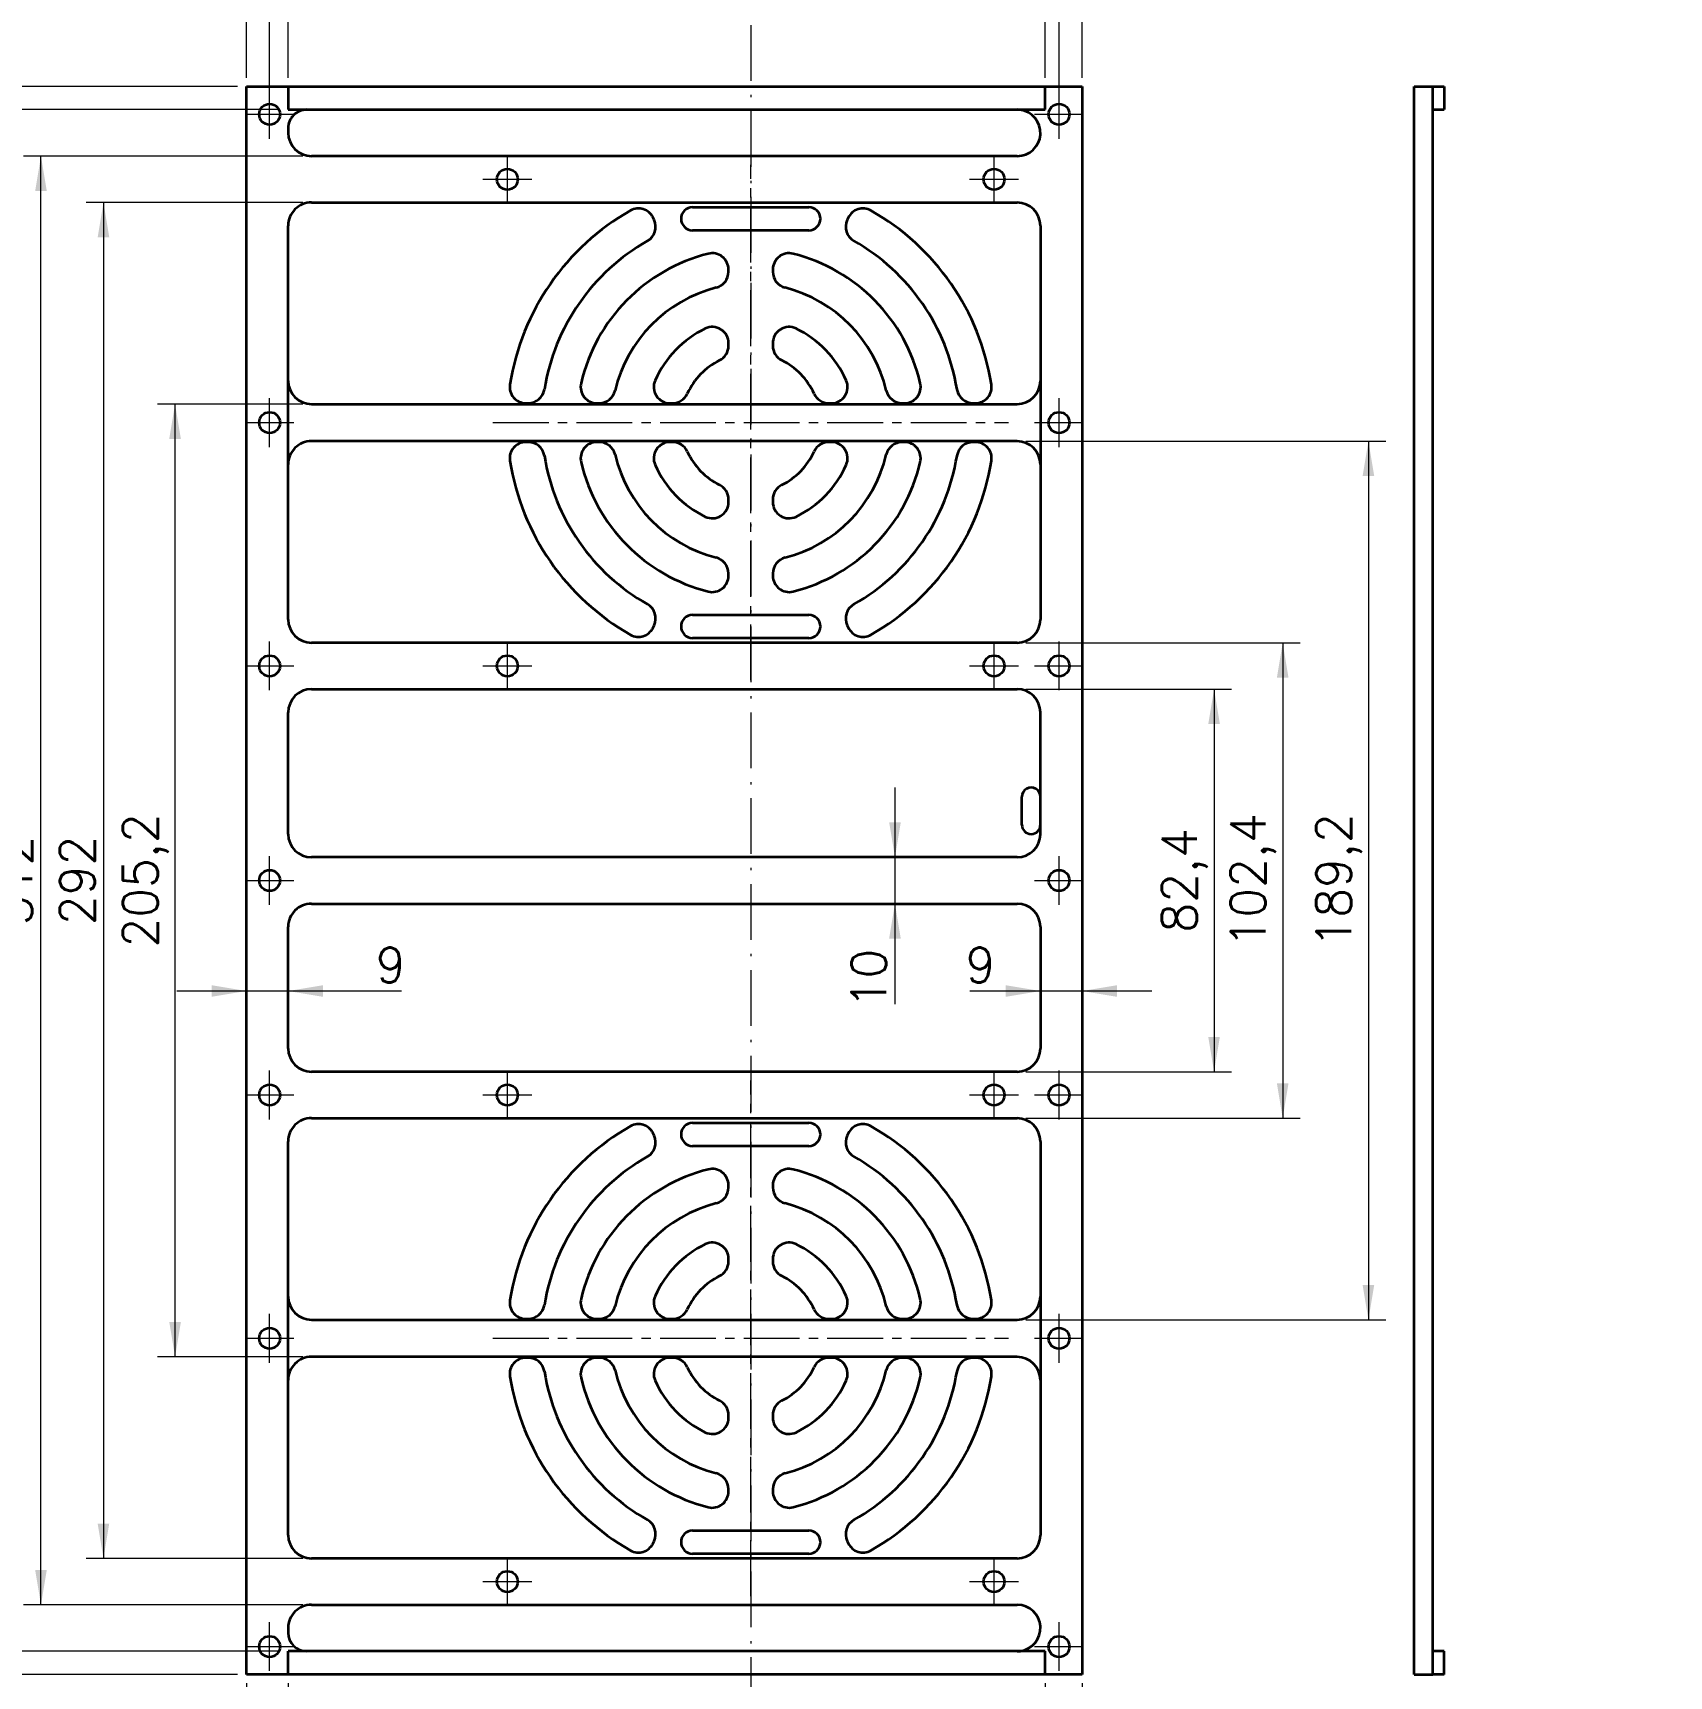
# Model space of a CAD drawing. Header units: millimetres. Extents: x -631 to 3210, y -446 to 2288.
# Drawn here: x 842 to 1194.4, y 797.7 to 1151.6 of the extents above; entities that cross this region are included whole.
import ezdxf

# ---------------------------------------------------------------- set-up
doc = ezdxf.new("R2010")
doc.units = ezdxf.units.MM
doc.linetypes.add('DASHDOT', pattern=[18.5, 12, -3, 0.5, -3])
doc.linetypes.add('点画线', pattern=[18, 12, -2, 2, -2])
doc.layers.get('0').update_dxf_attribs({"lineweight": 18})
doc.layers.add('中心线层', color=1, linetype='点画线', lineweight=18)
doc.layers.add('尺寸线层', color=3, linetype='Continuous', lineweight=18)
doc.styles.get("Standard").update_dxf_attribs({"font": 'txt.shx', "bigfont": 'gbcbig.shx'})
doc.dimstyles.get("Standard").update_dxf_attribs({"dimscale": 3, "dimtxt": 0.18, "dimasz": 0.18, "dimexe": 0.18, "dimexo": 0.0625, "dimgap": 0.09, "dimtad": 0, "dimtih": 1, "dimtoh": 1, "dimdec": 4, "dimzin": 0, "dimdsep": 46, "dimtxsty": 'Standard', "dimcen": 0.09, "dimdle": 0.36, "dimadec": 0, "dimazin": 0, "dimtfac": 1, "dimtdec": 4, "dimtofl": 0, "dimtmove": 0, "dimatfit": 3, "dimfxl": 0, "dimtolj": 1, "dimtzin": 0, "dimarcsym": 0})

# ---------------------------------------------------------------- blocks, each defined once
blk = doc.blocks.new('*X16')
at = {"layer": '尺寸线层', "linetype": 'Continuous'}
for points in [[(887.97, 1223.53), (895.47, 1224.78), (895.47, 1222.28)], [(1067.97, 1223.53), (1060.47, 1224.78), (1060.47, 1222.28)]]:
    blk.add_hatch(color=0, dxfattribs=at).paths.add_polyline_path(points, flags=0)
at = {"layer": '尺寸线层', "color": 0, "linetype": 'Continuous'}
for p, q in [((887.97, 1141.96), (887.97, 1227.28)), ((1067.97, 1141.96), (1067.97, 1227.28)), ((887.97, 1223.53), (1067.97, 1223.53))]:
    blk.add_line(p, q, dxfattribs=at)
at = {"layer": '尺寸线层', "color": 0, "insert": (977.97, 1229.16), "char_height": 7.5, "width": 36.4286, "attachment_point": 5}
blk.add_mtext('180', dxfattribs=at)
blk = doc.blocks.new('*X18')
at = {"color": 0, "char_height": 7.5, "width": 300, "attachment_point": 1, "rotation": 90}
for s, insert in [('-0,50', (812.65, 962.12)), ('0', (800.11, 971.4)), ('342', (808.36, 940.69))]:
    blk.add_mtext(s, dxfattribs=dict(at, insert=insert))
blk = doc.blocks.new('*X17')
at = {"layer": '尺寸线层', "linetype": 'Continuous'}
for points in [[(817.74, 1140.08), (818.99, 1132.58), (816.49, 1132.58)], [(817.74, 798.08), (818.99, 805.58), (816.49, 805.58)]]:
    blk.add_hatch(color=0, dxfattribs=at).paths.add_polyline_path(points, flags=0)
at = {"layer": '尺寸线层', "color": 0, "linetype": 'Continuous'}
for p, q in [((886.09, 1140.08), (813.99, 1140.08)), ((817.74, 1140.08), (817.74, 798.08)), ((886.09, 798.08), (813.99, 798.08))]:
    blk.add_line(p, q, dxfattribs=at)
at = {"layer": '尺寸线层', "color": 0}
blk.add_blockref('*X18', (0, 0), dxfattribs=at)
blk = doc.blocks.new('*X75')
at = {"color": 0, "char_height": 7.5, "width": 300, "attachment_point": 1}
for s, insert in [('0', (754.87, 1128.03)), ('4', (738.44, 1119.78)), ('-0,30', (745.59, 1115.5))]:
    blk.add_mtext(s, dxfattribs=dict(at, insert=insert))
blk = doc.blocks.new('*X74')
at = {"layer": '尺寸线层', "linetype": 'Continuous'}
for points in [[(785.67, 1110.41), (778.17, 1109.16), (778.17, 1111.66)], [(789.67, 1110.41), (797.17, 1109.16), (797.17, 1111.66)]]:
    blk.add_hatch(color=0, dxfattribs=at).paths.add_polyline_path(points, flags=0)
at = {"layer": '尺寸线层', "color": 0, "linetype": 'Continuous'}
for p, q in [((785.67, 1115.87), (785.67, 1106.66)), ((789.67, 1115.44), (789.67, 1106.66)), ((785.67, 1110.41), (739.52, 1110.41)), ((804.67, 1110.41), (785.67, 1110.41))]:
    blk.add_line(p, q, dxfattribs=at)
at = {"layer": '尺寸线层', "color": 0}
blk.add_blockref('*X75', (0, 0), dxfattribs=at)
blk = doc.blocks.new('*X76')
at = {"layer": '尺寸线层', "linetype": 'Continuous'}
for points in [[(896.97, 1183.61), (904.47, 1182.36), (904.47, 1184.86)], [(1059.97, 1183.61), (1052.47, 1182.36), (1052.47, 1184.86)]]:
    blk.add_hatch(color=0, dxfattribs=at).paths.add_polyline_path(points, flags=0)
at = {"layer": '尺寸线层', "color": 0, "linetype": 'Continuous'}
for p, q in [((896.97, 1141.96), (896.97, 1187.36)), ((1059.97, 1141.96), (1059.97, 1187.36)), ((1059.97, 1183.61), (896.97, 1183.61))]:
    blk.add_line(p, q, dxfattribs=at)
at = {"layer": '尺寸线层', "color": 0, "insert": (978.47, 1189.23), "char_height": 7.5, "width": 36.4286, "attachment_point": 5}
blk.add_mtext('163', dxfattribs=at)
blk = doc.blocks.new('*X77')
at = {"layer": '尺寸线层', "linetype": 'Continuous'}
for points in [[(892.97, 1202.97), (900.47, 1201.72), (900.47, 1204.22)], [(1062.97, 1202.97), (1055.47, 1201.72), (1055.47, 1204.22)]]:
    blk.add_hatch(color=0, dxfattribs=at).paths.add_polyline_path(points, flags=0)
at = {"layer": '尺寸线层', "color": 0, "linetype": 'Continuous'}
for p, q in [((892.97, 1135.96), (892.97, 1206.72)), ((1062.97, 1135.96), (1062.97, 1206.72)), ((1062.97, 1202.97), (892.97, 1202.97))]:
    blk.add_line(p, q, dxfattribs=at)
at = {"layer": '尺寸线层', "color": 0, "insert": (977.97, 1208.59), "char_height": 7.5, "width": 36.4286, "attachment_point": 5}
blk.add_mtext('170', dxfattribs=at)
blk = doc.blocks.new('*X170')
at = {"layer": '尺寸线层', "linetype": 'Continuous'}
for points in [[(1059.97, 736.47), (1052.47, 735.22), (1052.47, 737.72)], [(1067.97, 736.47), (1075.47, 735.22), (1075.47, 737.72)]]:
    blk.add_hatch(color=0, dxfattribs=at).paths.add_polyline_path(points, flags=0)
at = {"layer": '尺寸线层', "color": 0, "linetype": 'Continuous'}
for p, q in [((1059.97, 796.21), (1059.97, 732.72)), ((1067.97, 796.21), (1067.97, 732.72)), ((1085.47, 736.47), (1044.97, 736.47))]:
    blk.add_line(p, q, dxfattribs=at)
at = {"layer": '尺寸线层', "color": 0, "insert": (1082.97, 742.09), "char_height": 7.5, "width": 15, "attachment_point": 5}
blk.add_mtext('8', dxfattribs=at)
blk = doc.blocks.new('*X171')
at = {"layer": '尺寸线层', "linetype": 'Continuous'}
for points in [[(896.97, 736.47), (904.47, 735.22), (904.47, 737.72)], [(1059.97, 736.47), (1052.47, 735.22), (1052.47, 737.72)]]:
    blk.add_hatch(color=0, dxfattribs=at).paths.add_polyline_path(points, flags=0)
at = {"layer": '尺寸线层', "color": 0, "linetype": 'Continuous'}
for p, q in [((896.97, 796.21), (896.97, 732.72)), ((1059.97, 796.21), (1059.97, 732.72)), ((1059.97, 736.47), (896.97, 736.47))]:
    blk.add_line(p, q, dxfattribs=at)
at = {"layer": '尺寸线层', "color": 0, "insert": (978.47, 742.09), "char_height": 7.5, "width": 36.4286, "attachment_point": 5}
blk.add_mtext('163', dxfattribs=at)
blk = doc.blocks.new('*X172')
at = {"layer": '尺寸线层', "linetype": 'Continuous'}
for points in [[(887.97, 736.47), (880.47, 735.22), (880.47, 737.72)], [(896.97, 736.47), (904.47, 735.22), (904.47, 737.72)]]:
    blk.add_hatch(color=0, dxfattribs=at).paths.add_polyline_path(points, flags=0)
at = {"layer": '尺寸线层', "color": 0, "linetype": 'Continuous'}
for p, q in [((887.97, 796.21), (887.97, 732.72)), ((896.97, 796.21), (896.97, 732.72)), ((911.97, 736.47), (872.73, 736.47))]:
    blk.add_line(p, q, dxfattribs=at)
at = {"layer": '尺寸线层', "color": 0, "insert": (875.05, 742.09), "char_height": 7.5, "width": 15, "attachment_point": 5}
blk.add_mtext('9', dxfattribs=at)
blk = doc.blocks.new('*X180')
at = {"color": 0, "char_height": 7.5, "width": 300, "attachment_point": 1}
for s, insert in [('+0,30', (1082.25, 1200.16)), ('8', (1075.11, 1192.98)), ('0', (1091.54, 1192.98))]:
    blk.add_mtext(s, dxfattribs=dict(at, insert=insert))
blk = doc.blocks.new('*X179')
at = {"layer": '尺寸线层', "linetype": 'Continuous'}
for points in [[(1059.97, 1183.61), (1052.47, 1182.36), (1052.47, 1184.86)], [(1067.97, 1183.61), (1075.47, 1182.36), (1075.47, 1184.86)]]:
    blk.add_hatch(color=0, dxfattribs=at).paths.add_polyline_path(points, flags=0)
at = {"layer": '尺寸线层', "color": 0, "linetype": 'Continuous'}
for p, q in [((1059.97, 1141.96), (1059.97, 1187.36)), ((1067.97, 1141.96), (1067.97, 1187.36)), ((1116.54, 1183.61), (1044.97, 1183.61))]:
    blk.add_line(p, q, dxfattribs=at)
at = {"layer": '尺寸线层', "color": 0}
blk.add_blockref('*X180', (0, 0), dxfattribs=at)
blk = doc.blocks.new('*X221')
at = {"color": 0, "char_height": 7.5, "width": 300, "attachment_point": 1}
for s, insert in [('+0,30', (843.08, 1200.16)), ('9', (835.94, 1192.98)), ('0', (852.37, 1192.98))]:
    blk.add_mtext(s, dxfattribs=dict(at, insert=insert))
blk = doc.blocks.new('*X220')
at = {"layer": '尺寸线层', "linetype": 'Continuous'}
for points in [[(887.97, 1183.61), (880.47, 1182.36), (880.47, 1184.86)], [(896.97, 1183.61), (904.47, 1182.36), (904.47, 1184.86)]]:
    blk.add_hatch(color=0, dxfattribs=at).paths.add_polyline_path(points, flags=0)
at = {"layer": '尺寸线层', "color": 0, "linetype": 'Continuous'}
for p, q in [((887.97, 1141.96), (887.97, 1187.36)), ((896.97, 1141.96), (896.97, 1187.36)), ((911.97, 1183.61), (837.01, 1183.61))]:
    blk.add_line(p, q, dxfattribs=at)
at = {"layer": '尺寸线层', "color": 0}
blk.add_blockref('*X221', (0, 0), dxfattribs=at)
blk = doc.blocks.new('*X222')
at = {"layer": '尺寸线层', "linetype": 'Continuous'}
for points in [[(830.06, 1135.08), (831.31, 1127.58), (828.81, 1127.58)], [(830.06, 803.08), (831.31, 810.58), (828.81, 810.58)]]:
    blk.add_hatch(color=0, dxfattribs=at).paths.add_polyline_path(points, flags=0)
at = {"layer": '尺寸线层', "color": 0, "linetype": 'Continuous'}
for p, q in [((895.09, 1135.08), (826.31, 1135.08)), ((830.06, 1135.08), (830.06, 803.08)), ((895.09, 803.08), (826.31, 803.08))]:
    blk.add_line(p, q, dxfattribs=at)
at = {"layer": '尺寸线层', "color": 0, "insert": (824.43, 969.08), "char_height": 7.5, "width": 38.5714, "attachment_point": 5, "rotation": 90}
blk.add_mtext('332', dxfattribs=at)
blk = doc.blocks.new('*X223')
at = {"layer": '尺寸线层', "linetype": 'Continuous'}
for points in [[(843.73, 1125.08), (842.48, 1117.58), (844.98, 1117.58)], [(843.73, 813.08), (842.48, 820.58), (844.98, 820.58)]]:
    blk.add_hatch(color=0, dxfattribs=at).paths.add_polyline_path(points, flags=0)
at = {"layer": '尺寸线层', "color": 0, "linetype": 'Continuous'}
for p, q in [((900.09, 1125.08), (839.98, 1125.08)), ((843.73, 813.08), (843.73, 1125.08)), ((900.09, 813.08), (839.98, 813.08))]:
    blk.add_line(p, q, dxfattribs=at)
at = {"layer": '尺寸线层', "color": 0, "insert": (838.1, 969.08), "char_height": 7.5, "width": 38.5714, "attachment_point": 5, "rotation": 90}
blk.add_mtext('312', dxfattribs=at)
blk = doc.blocks.new('*X224')
at = {"layer": '尺寸线层', "linetype": 'Continuous'}
for points in [[(857.19, 1115.08), (858.44, 1107.58), (855.94, 1107.58)], [(857.19, 823.08), (858.44, 830.58), (855.94, 830.58)]]:
    blk.add_hatch(color=0, dxfattribs=at).paths.add_polyline_path(points, flags=0)
at = {"layer": '尺寸线层', "color": 0, "linetype": 'Continuous'}
for p, q in [((900.09, 1115.08), (853.44, 1115.08)), ((857.19, 1115.08), (857.19, 823.08)), ((900.09, 823.08), (853.44, 823.08))]:
    blk.add_line(p, q, dxfattribs=at)
at = {"layer": '尺寸线层', "color": 0, "insert": (851.57, 969.08), "char_height": 7.5, "width": 38.5714, "attachment_point": 5, "rotation": 90}
blk.add_mtext('292', dxfattribs=at)
blk = doc.blocks.new('*X225')
at = {"layer": '尺寸线层', "linetype": 'Continuous'}
for points in [[(872.61, 1071.68), (871.36, 1064.18), (873.86, 1064.18)], [(872.61, 866.48), (871.36, 873.98), (873.86, 873.98)]]:
    blk.add_hatch(color=0, dxfattribs=at).paths.add_polyline_path(points, flags=0)
at = {"layer": '尺寸线层', "color": 0, "linetype": 'Continuous'}
for p, q in [((900.09, 1071.68), (868.86, 1071.68)), ((872.61, 866.48), (872.61, 1071.68)), ((900.09, 866.48), (868.86, 866.48))]:
    blk.add_line(p, q, dxfattribs=at)
at = {"layer": '尺寸线层', "color": 0, "insert": (866.27, 969.08), "char_height": 7.5, "width": 60, "attachment_point": 5, "rotation": 90}
blk.add_mtext('205,2', dxfattribs=at)
blk = doc.blocks.new('*X226')
at = {"layer": '尺寸线层', "linetype": 'Continuous'}
for points in [[(1129.6, 1063.68), (1130.85, 1056.18), (1128.35, 1056.18)], [(1129.6, 874.48), (1130.85, 881.98), (1128.35, 881.98)]]:
    blk.add_hatch(color=0, dxfattribs=at).paths.add_polyline_path(points, flags=0)
at = {"layer": '尺寸线层', "color": 0, "linetype": 'Continuous'}
for p, q in [((1055.84, 1063.68), (1133.35, 1063.68)), ((1129.6, 1063.68), (1129.6, 874.48)), ((1055.84, 874.48), (1133.35, 874.48))]:
    blk.add_line(p, q, dxfattribs=at)
at = {"layer": '尺寸线层', "color": 0, "insert": (1123.26, 969.08), "char_height": 7.5, "width": 57.8571, "attachment_point": 5, "rotation": 90}
blk.add_mtext('189,2', dxfattribs=at)
blk = doc.blocks.new('*X227')
at = {"layer": '尺寸线层', "linetype": 'Continuous'}
for points in [[(1111.14, 1020.28), (1112.39, 1012.78), (1109.89, 1012.78)], [(1111.14, 917.88), (1112.39, 925.38), (1109.89, 925.38)]]:
    blk.add_hatch(color=0, dxfattribs=at).paths.add_polyline_path(points, flags=0)
at = {"layer": '尺寸线层', "color": 0, "linetype": 'Continuous'}
for p, q in [((1055.84, 1020.28), (1114.89, 1020.28)), ((1111.14, 1020.28), (1111.14, 917.88)), ((1055.84, 917.88), (1114.89, 917.88))]:
    blk.add_line(p, q, dxfattribs=at)
at = {"layer": '尺寸线层', "color": 0, "insert": (1104.8, 969.08), "char_height": 7.5, "width": 58.5714, "attachment_point": 5, "rotation": 90}
blk.add_mtext('102,4', dxfattribs=at)
blk = doc.blocks.new('*X228')
at = {"layer": '尺寸线层', "linetype": 'Continuous'}
for points in [[(1096.36, 1010.28), (1097.61, 1002.78), (1095.11, 1002.78)], [(1096.36, 927.88), (1097.61, 935.38), (1095.11, 935.38)]]:
    blk.add_hatch(color=0, dxfattribs=at).paths.add_polyline_path(points, flags=0)
at = {"layer": '尺寸线层', "color": 0, "linetype": 'Continuous'}
for p, q in [((1055.84, 1010.28), (1100.11, 1010.28)), ((1096.36, 1010.28), (1096.36, 927.88)), ((1055.84, 927.88), (1100.11, 927.88))]:
    blk.add_line(p, q, dxfattribs=at)
at = {"layer": '尺寸线层', "color": 0, "insert": (1090.02, 969.08), "char_height": 7.5, "width": 46.4286, "attachment_point": 5, "rotation": 90}
blk.add_mtext('82,4', dxfattribs=at)
blk = doc.blocks.new('*X229')
at = {"layer": '尺寸线层', "linetype": 'Continuous'}
for points in [[(1027.64, 974.08), (1028.89, 981.58), (1026.39, 981.58)], [(1027.64, 964.08), (1028.89, 956.58), (1026.39, 956.58)]]:
    blk.add_hatch(color=0, dxfattribs=at).paths.add_polyline_path(points, flags=0)
at = {"layer": '尺寸线层', "color": 0, "linetype": 'Continuous'}
for p, q in [((1027.64, 989.08), (1027.64, 942.41)), ((1016.34, 974.08), (1031.39, 974.08)), ((1024.25, 964.08), (1031.39, 964.08))]:
    blk.add_line(p, q, dxfattribs=at)
at = {"layer": '尺寸线层', "color": 0, "insert": (1022.02, 947.94), "char_height": 7.5, "width": 22.1429, "attachment_point": 5, "rotation": 90}
blk.add_mtext('10', dxfattribs=at)
blk = doc.blocks.new('*X230')
at = {"layer": '尺寸线层', "linetype": 'Continuous'}
for points in [[(887.97, 945.27), (880.47, 944.02), (880.47, 946.52)], [(896.97, 945.27), (904.47, 944.02), (904.47, 946.52)]]:
    blk.add_hatch(color=0, dxfattribs=at).paths.add_polyline_path(points, flags=0)
at = {"layer": '尺寸线层', "color": 0, "linetype": 'Continuous'}
for p, q in [((887.97, 944.74), (887.97, 949.02)), ((896.97, 944.74), (896.97, 949.02)), ((921.36, 945.27), (872.97, 945.27))]:
    blk.add_line(p, q, dxfattribs=at)
at = {"layer": '尺寸线层', "color": 0, "insert": (919.04, 950.89), "char_height": 7.5, "width": 15, "attachment_point": 5}
blk.add_mtext('9', dxfattribs=at)
blk = doc.blocks.new('*X231')
at = {"layer": '尺寸线层', "linetype": 'Continuous'}
for points in [[(1058.97, 945.27), (1051.47, 944.02), (1051.47, 946.52)], [(1067.97, 945.27), (1075.47, 944.02), (1075.47, 946.52)]]:
    blk.add_hatch(color=0, dxfattribs=at).paths.add_polyline_path(points, flags=0)
at = {"layer": '尺寸线层', "color": 0, "linetype": 'Continuous'}
for p, q in [((1058.97, 945.03), (1058.97, 949.02)), ((1067.97, 943.39), (1067.97, 949.02)), ((1082.97, 945.27), (1043.73, 945.27))]:
    blk.add_line(p, q, dxfattribs=at)
at = {"layer": '尺寸线层', "color": 0, "insert": (1046.05, 950.89), "char_height": 7.5, "width": 15, "attachment_point": 5}
blk.add_mtext('9', dxfattribs=at)

msp = doc.modelspace()

# ---------------------------------------------------------------- linework, layer by layer
at = {"color": 7, "linetype": 'DASHDOT', "lineweight": 13}
msp.add_line((996.57, 1171.78), (996.57, 761.785), dxfattribs=at)
at = {"color": 7, "lineweight": 35}
for p, q in [((887.97, 798.08), (887.97, 1140.08)), ((896.97, 1140.08), (1059.97, 1140.08)), ((1067.97, 1140.08), (1067.97, 798.08)), ((1139.438, 798.08), (1139.438, 1140.08)), ((1143.438, 798.08), (1143.438, 1140.08)), ((896.97, 1135.08), (1059.97, 1135.08)), ((1053.97, 1125.08), (901.97, 1125.08)), ((901.97, 1115.08), (1053.97, 1115.08)), ((984.07, 1114.08), (1009.07, 1114.08)), ((896.97, 1025.28), (896.97, 1110.08)), ((1009.07, 1109.08), (984.07, 1109.08)), ((1058.97, 1110.08), (1058.97, 1025.28)), ((901.97, 1071.68), (1053.97, 1071.68)), ((1053.97, 1063.68), (901.97, 1063.68)), ((984.07, 1026.28), (1009.07, 1026.28)), ((1053.97, 1020.28), (901.97, 1020.28)), ((1009.07, 1021.28), (984.07, 1021.28)), ((901.97, 1010.28), (1053.97, 1010.28)), ((896.97, 979.08), (896.97, 1005.28)), ((1058.97, 979.08), (1058.97, 1005.28)), ((1053.97, 974.08), (901.97, 974.08)), ((901.97, 964.08), (1053.97, 964.08)), ((896.97, 932.88), (896.97, 959.08)), ((1058.97, 959.08), (1058.97, 932.88)), ((1053.97, 927.88), (901.97, 927.88)), ((901.97, 917.88), (1053.97, 917.88)), ((984.07, 916.88), (1009.07, 916.88)), ((896.97, 828.08), (896.97, 912.88)), ((1009.07, 911.88), (984.07, 911.88)), ((1058.97, 912.88), (1058.97, 828.08)), ((901.97, 874.48), (1053.97, 874.48)), ((1053.97, 866.48), (901.97, 866.48)), ((984.07, 829.08), (1009.07, 829.08)), ((1053.97, 823.08), (901.97, 823.08)), ((1009.07, 824.08), (984.07, 824.08)), ((901.97, 813.08), (1053.97, 813.08)), ((1059.97, 803.08), (896.97, 803.08)), ((1059.97, 798.08), (896.97, 798.08))]:
    msp.add_line(p, q, dxfattribs=at)
at = {"color": 7, "lineweight": 35, "ltscale": 0.225}
for p, q in [((887.97, 1140.08), (896.97, 1140.08)), ((896.97, 798.08), (887.97, 798.08))]:
    msp.add_line(p, q, dxfattribs=at)
at = {"color": 7, "lineweight": 35, "ltscale": 0.125}
for p, q in [((896.97, 1140.08), (896.97, 1135.08)), ((1059.97, 1135.08), (1059.97, 1140.08)), ((1145.938, 1140.08), (1145.938, 1135.08)), ((896.97, 798.08), (896.97, 803.08)), ((1059.97, 798.08), (1059.97, 803.08)), ((1145.938, 798.08), (1145.938, 803.08))]:
    msp.add_line(p, q, dxfattribs=at)
at = {"color": 7, "lineweight": 35, "ltscale": 0.2}
for p, q in [((1059.97, 1140.08), (1067.97, 1140.08)), ((1067.97, 798.08), (1059.97, 798.08))]:
    msp.add_line(p, q, dxfattribs=at)
at = {"color": 7, "lineweight": 35, "ltscale": 0.1}
for p, q in [((1139.438, 1140.08), (1143.438, 1140.08)), ((1139.438, 798.08), (1143.438, 798.08))]:
    msp.add_line(p, q, dxfattribs=at)
at = {"color": 7, "lineweight": 35, "ltscale": 0.0625}
for p, q in [((1143.438, 1140.08), (1145.938, 1140.08)), ((1143.438, 1135.08), (1145.938, 1135.08)), ((1145.938, 803.08), (1143.438, 803.08)), ((1145.938, 798.08), (1143.438, 798.08))]:
    msp.add_line(p, q, dxfattribs=at)
at = {"color": 7, "lineweight": 35, "ltscale": 0.001047}
msp.add_line((1054.615, 1135.08), (1054.615, 1135.038), dxfattribs=at)
at = {"color": 7, "lineweight": 35, "ltscale": 0.025}
for p, q in [((896.97, 1131.08), (896.97, 1130.08)), ((896.97, 808.08), (896.97, 807.08))]:
    msp.add_line(p, q, dxfattribs=at)
at = {"color": 7, "lineweight": 35, "ltscale": 0.012531}
for p, q in [((975.772, 1111.355), (975.556, 1111.807)), ((1017.583, 1111.807), (1017.367, 1111.355)), ((975.556, 826.353), (975.772, 826.806)), ((1017.367, 826.806), (1017.583, 826.353))]:
    msp.add_line(p, q, dxfattribs=at)
at = {"color": 7, "lineweight": 35, "ltscale": 0.012894}
for p, q in [((991.799, 1100.143), (991.799, 1100.659)), ((1001.34, 1100.659), (1001.34, 1100.143)), ((991.799, 837.502), (991.799, 838.017)), ((1001.34, 838.017), (1001.34, 837.502))]:
    msp.add_line(p, q, dxfattribs=at)
at = {"color": 7, "lineweight": 35, "ltscale": 0.013928}
for p, q in [((991.799, 1084.228), (991.799, 1084.786)), ((1001.34, 1084.786), (1001.34, 1084.228))]:
    msp.add_line(p, q, dxfattribs=at)
at = {"color": 7, "lineweight": 35, "ltscale": 0.012659}
for p, q in [((948.177, 1071.869), (948.683, 1071.869)), ((1044.456, 1071.869), (1044.963, 1071.869)), ((948.683, 1063.491), (948.177, 1063.491)), ((1044.963, 1063.491), (1044.456, 1063.491)), ((948.177, 874.669), (948.683, 874.669)), ((1044.456, 874.669), (1044.963, 874.669)), ((948.683, 866.291), (948.177, 866.291)), ((1044.963, 866.291), (1044.456, 866.291))]:
    msp.add_line(p, q, dxfattribs=at)
at = {"color": 7, "lineweight": 35, "ltscale": 0.01283}
for p, q in [((963.45, 1071.869), (963.964, 1071.869)), ((963.964, 1063.491), (963.45, 1063.491)), ((963.45, 874.669), (963.964, 874.669)), ((963.964, 866.291), (963.45, 866.291))]:
    msp.add_line(p, q, dxfattribs=at)
at = {"color": 7, "lineweight": 35, "ltscale": 0.013708}
for p, q in [((979.195, 1071.869), (979.743, 1071.869)), ((1013.396, 1071.869), (1013.944, 1071.869)), ((979.743, 1063.491), (979.195, 1063.491)), ((1013.944, 1063.491), (1013.396, 1063.491)), ((979.195, 874.669), (979.743, 874.669)), ((1013.396, 874.669), (1013.944, 874.669)), ((979.743, 866.291), (979.195, 866.291)), ((1013.944, 866.291), (1013.396, 866.291))]:
    msp.add_line(p, q, dxfattribs=at)
at = {"color": 7, "lineweight": 35, "ltscale": 0.012842}
for p, q in [((1029.175, 1071.869), (1029.689, 1071.869)), ((1029.689, 1063.491), (1029.175, 1063.491)), ((1029.175, 874.669), (1029.689, 874.669)), ((1029.689, 866.291), (1029.175, 866.291))]:
    msp.add_line(p, q, dxfattribs=at)
at = {"color": 7, "lineweight": 35, "ltscale": 0.013929}
for p, q in [((991.799, 1050.575), (991.799, 1051.132)), ((1001.34, 1051.132), (1001.34, 1050.575)), ((991.799, 887.029), (991.799, 887.586)), ((1001.34, 887.586), (1001.34, 887.029)), ((991.799, 853.375), (991.799, 853.932)), ((1001.34, 853.932), (1001.34, 853.375))]:
    msp.add_line(p, q, dxfattribs=at)
at = {"color": 7, "lineweight": 35, "ltscale": 0.012893}
for p, q in [((991.799, 1034.702), (991.799, 1035.217)), ((1001.34, 1035.217), (1001.34, 1034.702)), ((991.799, 902.943), (991.799, 903.459)), ((1001.34, 903.459), (1001.34, 902.943))]:
    msp.add_line(p, q, dxfattribs=at)
at = {"color": 7, "lineweight": 35, "ltscale": 0.01253}
for p, q in [((975.556, 1023.553), (975.772, 1024.006)), ((1017.367, 1024.006), (1017.583, 1023.553)), ((975.772, 914.155), (975.556, 914.607)), ((1017.583, 914.607), (1017.367, 914.155))]:
    msp.add_line(p, q, dxfattribs=at)
at = {"color": 7, "lineweight": 35, "ltscale": 0.15}
msp.add_line((1054.97, 981.08), (1054.97, 987.08), dxfattribs=at)
at = {"color": 7, "lineweight": 35, "ltscale": 0.001046}
msp.add_line((1054.615, 803.122), (1054.615, 803.08), dxfattribs=at)
at = {"color": 7, "lineweight": 35}
for centre in [(892.97, 1134.08), (1062.97, 1134.08), (944.17, 1120.08), (1048.97, 1120.08), (892.97, 1067.68), (1062.97, 1067.68), (892.97, 1015.28), (944.17, 1015.28), (1048.97, 1015.28), (1062.97, 1015.28), (892.97, 969.08), (1062.97, 969.08), (892.97, 922.88), (944.17, 922.88), (1048.97, 922.88), (1062.97, 922.88), (892.97, 870.48), (1062.97, 870.48), (944.17, 818.08), (1048.97, 818.08), (892.97, 804.08), (1062.97, 804.08)]:
    msp.add_circle(centre, 2.25, dxfattribs=at)
for centre, radius, start, end in [((900.97, 1131.08), 4, 90, 180.00001), ((1053.97, 1130.08), 5, 84.20808, 90), ((1053.97, 1130.08), 5, 270, 82.58075), ((901.97, 1130.08), 5, 180.00001, 270), ((901.97, 1110.08), 5, 90, 180.00001), ((1053.97, 1110.08), 5, 0, 90), ((996.57, 1067.68), 52.5, 119.55984, 170.97205), ((972.396, 1110.302), 3.5, 25.4638, 119.55984), ((972.612, 1109.85), 3.5, 299.60214, 25.4638), ((984.07, 1111.58), 2.5, 90, 270), ((1009.07, 1111.58), 2.5, 270, 90), ((1020.527, 1109.85), 3.5, 154.5362, 240.39786), ((1020.743, 1110.302), 3.5, 60.44016, 154.5362), ((996.57, 1067.68), 52.5, 9.02794, 60.44016), ((996.57, 1067.68), 45, 119.60214, 170.87819), ((996.57, 1067.68), 45, 9.1218, 60.39786), ((996.57, 1067.68), 37.5, 104.07893, 166.92985), ((988.299, 1100.659), 3.5, 0, 104.07893), ((1004.84, 1100.659), 3.5, 75.92108, 180.00001), ((996.57, 1067.68), 37.5, 13.07015, 75.92108), ((988.299, 1100.143), 3.5, 284.29349, 0), ((1004.84, 1100.143), 3.5, 180.00001, 255.70651), ((996.57, 1067.68), 30, 104.29349, 166.73124), ((996.57, 1067.68), 30, 13.26876, 75.70651), ((996.57, 1067.68), 22.5, 115.80466, 156.12903), ((988.299, 1084.786), 3.5, 0, 115.80466), ((1004.84, 1084.786), 3.5, 64.19534, 179.99999), ((996.57, 1067.68), 22.5, 23.87098, 64.19534), ((988.299, 1084.228), 3.5, 296.55581, 0), ((1004.84, 1084.228), 3.5, 180.00001, 243.4442), ((996.57, 1067.68), 15, 116.5558, 155.44191), ((996.57, 1067.68), 15, 24.5581, 63.44419), ((901.97, 1076.68), 5, 180.00001, 270), ((948.177, 1075.369), 3.5, 170.97205, 270), ((963.45, 1075.369), 3.5, 166.92985, 270), ((979.195, 1075.369), 3.5, 156.12903, 270), ((1013.944, 1075.369), 3.5, 270, 23.87098), ((1029.689, 1075.369), 3.5, 270, 13.07015), ((1044.963, 1075.369), 3.5, 270, 9.02794), ((1053.97, 1076.68), 5, 270, 360), ((948.683, 1075.369), 3.5, 270, 350.87819), ((963.964, 1075.369), 3.5, 270, 346.73123), ((979.743, 1075.369), 3.5, 270, 335.4419), ((1013.396, 1075.369), 3.5, 204.55809, 270), ((1029.175, 1075.369), 3.5, 193.26876, 270), ((1044.456, 1075.369), 3.5, 189.12181, 270), ((901.97, 1058.68), 5, 90, 180.00001), ((948.177, 1059.991), 3.5, 90, 189.02795), ((948.683, 1059.991), 3.5, 9.1218, 90), ((963.45, 1059.991), 3.5, 90, 193.07015), ((963.964, 1059.991), 3.5, 13.26876, 90), ((979.195, 1059.991), 3.5, 90, 203.87098), ((979.743, 1059.991), 3.5, 24.5581, 90), ((1013.396, 1059.991), 3.5, 90, 155.44191), ((1013.944, 1059.991), 3.5, 336.12902, 90), ((1029.175, 1059.991), 3.5, 90, 166.73124), ((1029.689, 1059.991), 3.5, 346.92985, 90), ((1044.456, 1059.991), 3.5, 90, 170.87819), ((1044.963, 1059.991), 3.5, 350.97206, 90), ((1053.97, 1058.68), 5, 0, 90), ((996.57, 1067.68), 52.5, 189.02795, 240.44016), ((996.57, 1067.68), 45, 189.12181, 240.39786), ((996.57, 1067.68), 37.5, 193.07015, 255.92107), ((996.57, 1067.68), 30, 193.26876, 255.70651), ((996.57, 1067.68), 22.5, 203.87097, 244.19534), ((996.57, 1067.68), 15, 204.55809, 243.4442), ((996.57, 1067.68), 15, 296.55581, 335.4419), ((996.57, 1067.68), 30, 284.29349, 346.73124), ((996.57, 1067.68), 37.5, 284.07892, 346.92985), ((996.57, 1067.68), 22.5, 295.80466, 336.12902), ((996.57, 1067.68), 45, 299.60214, 350.8782), ((996.57, 1067.68), 52.5, 299.55984, 350.97206), ((988.299, 1051.132), 3.5, 0, 63.44419), ((1004.84, 1051.132), 3.5, 116.5558, 180.00001), ((988.299, 1050.575), 3.5, 244.19534, 0), ((1004.84, 1050.575), 3.5, 180.00001, 295.80466), ((988.299, 1035.217), 3.5, 0, 75.70651), ((1004.84, 1035.217), 3.5, 104.29349, 180.00001), ((988.299, 1034.702), 3.5, 255.92107, 0), ((1004.84, 1034.702), 3.5, 180.00001, 284.07892), ((972.612, 1025.511), 3.5, 334.5362, 60.39786), ((1020.527, 1025.511), 3.5, 119.60214, 205.4638), ((901.97, 1025.28), 5, 180.00001, 270), ((972.396, 1025.058), 3.5, 240.44016, 334.5362), ((984.07, 1023.78), 2.5, 90, 270), ((1009.07, 1023.78), 2.5, 270, 90), ((1020.743, 1025.058), 3.5, 205.4638, 299.55984), ((1053.97, 1025.28), 5, 270, 360), ((901.97, 1005.28), 5, 90, 180), ((1053.97, 1005.28), 5, 0, 90), ((1056.97, 987.08), 2, 0, 180.00001), ((1056.97, 981.08), 2, 180.00001, 0), ((901.97, 979.08), 5, 180.00001, 270.00001), ((1053.97, 979.08), 5, 270, 360), ((901.97, 959.08), 5, 90, 180.00001), ((1053.97, 959.08), 5, 0, 90), ((901.97, 932.88), 5, 180.00001, 270), ((1053.97, 932.88), 5, 270, 360), ((901.97, 912.88), 5, 90, 180.00001), ((972.396, 913.102), 3.5, 25.4638, 119.55984), ((984.07, 914.38), 2.5, 90, 270), ((1009.07, 914.38), 2.5, 270, 90), ((1020.743, 913.102), 3.5, 60.44016, 154.5362), ((1053.97, 912.88), 5, 0, 90), ((996.57, 870.48), 52.5, 119.55984, 170.97205), ((972.612, 912.65), 3.5, 299.60214, 25.4638), ((1020.527, 912.65), 3.5, 154.5362, 240.39786), ((996.57, 870.48), 52.5, 9.02794, 60.44016), ((996.57, 870.48), 45, 119.60214, 170.87819), ((996.57, 870.48), 45, 9.1218, 60.39786), ((996.57, 870.48), 37.5, 104.07893, 166.92985), ((988.299, 903.459), 3.5, 0, 104.07893), ((1004.84, 903.459), 3.5, 75.92108, 180.00001), ((996.57, 870.48), 37.5, 13.07015, 75.92108), ((988.299, 902.943), 3.5, 284.29349, 0), ((1004.84, 902.943), 3.5, 180.00001, 255.70651), ((996.57, 870.48), 30, 104.29349, 166.73124), ((996.57, 870.48), 30, 13.26876, 75.70651), ((996.57, 870.48), 22.5, 115.80466, 156.12903), ((988.299, 887.586), 3.5, 0, 115.80466), ((1004.84, 887.586), 3.5, 64.19534, 180.00001), ((996.57, 870.48), 22.5, 23.87098, 64.19534), ((988.299, 887.029), 3.5, 296.55581, 0), ((1004.84, 887.029), 3.5, 180.00001, 243.4442), ((996.57, 870.48), 15, 116.5558, 155.44191), ((996.57, 870.48), 15, 24.5581, 63.44419), ((901.97, 879.48), 5, 180.00001, 270), ((948.177, 878.169), 3.5, 170.97205, 270), ((963.45, 878.169), 3.5, 166.92985, 270), ((979.195, 878.169), 3.5, 156.12903, 270), ((1013.944, 878.169), 3.5, 270, 23.87098), ((1029.689, 878.169), 3.5, 270, 13.07015), ((1044.963, 878.169), 3.5, 270, 9.02794), ((1053.97, 879.48), 5, 270, 360), ((948.683, 878.169), 3.5, 270, 350.87819), ((963.964, 878.169), 3.5, 270, 346.73123), ((979.743, 878.169), 3.5, 270, 335.4419), ((1013.396, 878.169), 3.5, 204.55809, 270), ((1029.175, 878.169), 3.5, 193.26876, 270), ((1044.456, 878.169), 3.5, 189.12181, 270), ((901.97, 861.48), 5, 90, 180.00001), ((948.177, 862.791), 3.5, 90, 189.02795), ((948.683, 862.791), 3.5, 9.1218, 90), ((963.45, 862.791), 3.5, 90, 193.07015), ((963.964, 862.791), 3.5, 13.26876, 90), ((996.57, 870.48), 30, 193.26876, 255.70651), ((979.195, 862.791), 3.5, 90, 203.87098), ((979.743, 862.791), 3.5, 24.5581, 90), ((996.57, 870.48), 15, 204.55809, 243.4442), ((996.57, 870.48), 15, 296.55581, 335.4419), ((996.57, 870.48), 30, 284.29349, 346.73124), ((1013.396, 862.791), 3.5, 90, 155.44191), ((1013.944, 862.791), 3.5, 336.12902, 90), ((1029.175, 862.791), 3.5, 90, 166.73124), ((1029.689, 862.791), 3.5, 346.92985, 90), ((1044.456, 862.791), 3.5, 90, 170.87819), ((1044.963, 862.791), 3.5, 350.97206, 90), ((1053.97, 861.48), 5, 0, 90), ((996.57, 870.48), 52.5, 189.02795, 240.44016), ((996.57, 870.48), 45, 189.12181, 240.39786), ((996.57, 870.48), 37.5, 193.07015, 255.92107), ((996.57, 870.48), 22.5, 203.87097, 244.19534), ((996.57, 870.48), 37.5, 284.07892, 346.92985), ((996.57, 870.48), 22.5, 295.80466, 336.12902), ((996.57, 870.48), 45, 299.60214, 350.8782), ((996.57, 870.48), 52.5, 299.55984, 350.97206), ((988.299, 853.932), 3.5, 0, 63.44419), ((1004.84, 853.932), 3.5, 116.5558, 179.99999), ((988.299, 853.375), 3.5, 244.19534, 0), ((1004.84, 853.375), 3.5, 180.00001, 295.80466), ((988.299, 838.017), 3.5, 0, 75.70651), ((1004.84, 838.017), 3.5, 104.29349, 180.00001), ((988.299, 837.502), 3.5, 255.92107, 360), ((1004.84, 837.502), 3.5, 180.00001, 284.07892), ((972.612, 828.311), 3.5, 334.5362, 60.39786), ((984.07, 826.58), 2.5, 90, 270), ((1009.07, 826.58), 2.5, 270, 90), ((1020.527, 828.311), 3.5, 119.60214, 205.4638), ((901.97, 828.08), 5, 180.00001, 270), ((972.396, 827.858), 3.5, 240.44016, 334.5362), ((1020.743, 827.858), 3.5, 205.4638, 299.55984), ((1053.97, 828.08), 5, 270, 360), ((901.97, 808.08), 5, 90, 180.00001), ((1053.97, 808.08), 5, 277.41925, 90), ((900.97, 807.08), 4, 180.00001, 270), ((1053.97, 808.08), 5, 270, 277.4188)]:
    msp.add_arc(centre, radius, start, end, dxfattribs=at)
at = {"layer": '中心线层'}
for p, q in [((892.97, 1128.83), (892.97, 1139.33)), ((1062.97, 1128.83), (1062.97, 1139.33)), ((887.72, 1134.08), (898.22, 1134.08)), ((1057.72, 1134.08), (1068.22, 1134.08)), ((944.17, 1114.83), (944.17, 1125.33)), ((996.57, 1012.18), (996.57, 1123.18)), ((1048.97, 1114.83), (1048.97, 1125.33)), ((938.92, 1120.08), (949.42, 1120.08)), ((1043.72, 1120.08), (1054.22, 1120.08)), ((892.97, 1062.43), (892.97, 1072.93)), ((1062.97, 1062.43), (1062.97, 1072.93)), ((887.72, 1067.68), (898.22, 1067.68)), ((941.07, 1067.68), (1052.07, 1067.68)), ((1057.72, 1067.68), (1068.22, 1067.68)), ((892.97, 1010.03), (892.97, 1020.53)), ((944.17, 1010.03), (944.17, 1020.53)), ((1048.97, 1010.03), (1048.97, 1020.53)), ((1062.97, 1010.03), (1062.97, 1020.53)), ((887.72, 1015.28), (898.22, 1015.28)), ((938.92, 1015.28), (949.42, 1015.28)), ((1043.72, 1015.28), (1054.22, 1015.28)), ((1057.72, 1015.28), (1068.22, 1015.28)), ((892.97, 963.83), (892.97, 974.33)), ((1062.97, 963.83), (1062.97, 974.33)), ((887.72, 969.08), (898.22, 969.08)), ((1057.72, 969.08), (1068.22, 969.08)), ((892.97, 917.63), (892.97, 928.13)), ((944.17, 917.63), (944.17, 928.13)), ((1048.97, 917.63), (1048.97, 928.13)), ((1062.97, 917.63), (1062.97, 928.13)), ((996.57, 814.98), (996.57, 925.98)), ((887.72, 922.88), (898.22, 922.88)), ((938.92, 922.88), (949.42, 922.88)), ((1043.72, 922.88), (1054.22, 922.88)), ((1057.72, 922.88), (1068.22, 922.88)), ((892.97, 865.23), (892.97, 875.73)), ((1062.97, 865.23), (1062.97, 875.73)), ((887.72, 870.48), (898.22, 870.48)), ((941.07, 870.48), (1052.07, 870.48)), ((1057.72, 870.48), (1068.22, 870.48)), ((944.17, 812.83), (944.17, 823.33)), ((1048.97, 812.83), (1048.97, 823.33)), ((938.92, 818.08), (949.42, 818.08)), ((1043.72, 818.08), (1054.22, 818.08)), ((892.97, 798.83), (892.97, 809.33)), ((1062.97, 798.83), (1062.97, 809.33)), ((887.72, 804.08), (898.22, 804.08)), ((1057.72, 804.08), (1068.22, 804.08))]:
    msp.add_line(p, q, dxfattribs=at)

# ---------------------------------------------------------------- dimensions: what is measured, and where the dimension line sits
at = {"layer": '尺寸线层'}
for base, p1, p2, angle, override, picture, middle in [((817.736, 798.08), (887.97, 1140.08), (887.97, 798.08), 90, {"dimtxt": 2.5, "dimasz": 2.5, "dimexe": 1.25, "dimexo": 0.625, "dimgap": 0.625, "dimtad": 1, "dimtih": 0, "dimtoh": 0, "dimdec": 2, "dimzin": 8, "dimdsep": 44, "dimsah": 1, "dimdle": 5, "dimtol": 1, "dimtp": 0, "dimtm": 0.5, "dimtdec": 2, "dimtofl": 1, "dimatfit": 0, "dimtfill": 1, "dimtzin": 8}, '*X17', (817.736, 969.08)), ((1067.97, 1223.534), (887.97, 1140.08), (1067.97, 1140.08), 180, {"dimtxt": 2.5, "dimasz": 2.5, "dimexe": 1.25, "dimexo": 0.625, "dimgap": 0.625, "dimtad": 1, "dimtih": 0, "dimtoh": 0, "dimdec": 2, "dimzin": 8, "dimdsep": 44, "dimsah": 1, "dimdle": 5, "dimtdec": 2, "dimtofl": 1, "dimatfit": 0, "dimtfill": 1, "dimtzin": 8}, '*X16', (977.97, 1223.534)), ((830.059, 803.08), (896.97, 1135.08), (896.97, 803.08), 90, {"dimtxt": 2.5, "dimasz": 2.5, "dimexe": 1.25, "dimexo": 0.625, "dimgap": 0.625, "dimtad": 1, "dimtih": 0, "dimtoh": 0, "dimdec": 2, "dimzin": 8, "dimdsep": 44, "dimsah": 1, "dimdle": 5, "dimtdec": 2, "dimtofl": 1, "dimatfit": 0, "dimtfill": 1, "dimtzin": 8}, '*X222', (830.059, 969.08)), ((843.73, 1125.08), (901.97, 813.08), (901.97, 1125.08), 90, {"dimtxt": 2.5, "dimasz": 2.5, "dimexe": 1.25, "dimexo": 0.625, "dimgap": 0.625, "dimtad": 1, "dimtih": 0, "dimtoh": 0, "dimdec": 2, "dimzin": 8, "dimdsep": 44, "dimsah": 1, "dimdle": 5, "dimtdec": 2, "dimtofl": 1, "dimatfit": 0, "dimtfill": 1, "dimtzin": 8}, '*X223', (843.73, 969.08)), ((857.191, 823.08), (901.97, 1115.08), (901.97, 823.08), 90, {"dimtxt": 2.5, "dimasz": 2.5, "dimexe": 1.25, "dimexo": 0.625, "dimgap": 0.625, "dimtad": 1, "dimtih": 0, "dimtoh": 0, "dimdec": 2, "dimzin": 8, "dimdsep": 44, "dimsah": 1, "dimdle": 5, "dimtdec": 2, "dimtofl": 1, "dimatfit": 0, "dimtfill": 1, "dimtzin": 8}, '*X224', (857.191, 969.08)), ((872.608, 1071.68), (901.97, 866.48), (901.97, 1071.68), 270, {"dimtxt": 2.5, "dimasz": 2.5, "dimexe": 1.25, "dimexo": 0.625, "dimgap": 0.625, "dimtad": 1, "dimtih": 0, "dimtoh": 0, "dimdec": 2, "dimzin": 8, "dimdsep": 44, "dimsah": 1, "dimdle": 5, "dimtdec": 2, "dimtofl": 1, "dimatfit": 0, "dimtfill": 1, "dimtzin": 8}, '*X225', (872.608, 969.08)), ((1129.599, 874.48), (1053.97, 1063.68), (1053.97, 874.48), 270, {"dimtxt": 2.5, "dimasz": 2.5, "dimexe": 1.25, "dimexo": 0.625, "dimgap": 0.625, "dimtad": 1, "dimtih": 0, "dimtoh": 0, "dimdec": 2, "dimzin": 8, "dimdsep": 44, "dimsah": 1, "dimdle": 5, "dimtdec": 2, "dimtofl": 1, "dimatfit": 0, "dimtfill": 1, "dimtzin": 8}, '*X226', (1129.599, 969.08)), ((1111.135, 917.88), (1053.97, 1020.28), (1053.97, 917.88), 270, {"dimtxt": 2.5, "dimasz": 2.5, "dimexe": 1.25, "dimexo": 0.625, "dimgap": 0.625, "dimtad": 1, "dimtih": 0, "dimtoh": 0, "dimdec": 2, "dimzin": 8, "dimdsep": 44, "dimsah": 1, "dimdle": 5, "dimtdec": 2, "dimtofl": 1, "dimatfit": 0, "dimtfill": 1, "dimtzin": 8}, '*X227', (1111.135, 969.08)), ((1096.361, 927.88), (1053.97, 1010.28), (1053.97, 927.88), 90, {"dimtxt": 2.5, "dimasz": 2.5, "dimexe": 1.25, "dimexo": 0.625, "dimgap": 0.625, "dimtad": 1, "dimtih": 0, "dimtoh": 0, "dimdec": 2, "dimzin": 8, "dimdsep": 44, "dimsah": 1, "dimdle": 5, "dimtdec": 2, "dimtofl": 1, "dimatfit": 0, "dimtfill": 1, "dimtzin": 8}, '*X228', (1096.361, 969.08))]:
    dim = msp.add_linear_dim(base=base, p1=p1, p2=p2, angle=angle, dimstyle='Standard', override=override, dxfattribs=at)
    dim.commit()
    dim.dimension.update_dxf_attribs({"geometry": picture, "text_midpoint": middle})
for base, p1, p2, picture, middle in [((892.97, 1202.968), (1062.97, 1134.08), (892.97, 1134.08), '*X77', (977.97, 1202.968)), ((896.97, 1183.61), (1059.97, 1140.08), (896.97, 1140.08), '*X76', (978.47, 1183.61)), ((887.97, 736.465), (896.97, 798.08), (887.97, 798.08), '*X172', (875.148, 736.465)), ((896.97, 736.465), (1059.97, 798.08), (896.97, 798.08), '*X171', (978.47, 736.465))]:
    dim = msp.add_linear_dim(base=base, p1=p1, p2=p2, dimstyle='Standard', override={"dimtxt": 2.5, "dimasz": 2.5, "dimexe": 1.25, "dimexo": 0.625, "dimgap": 0.625, "dimtad": 1, "dimtih": 0, "dimtoh": 0, "dimdec": 2, "dimzin": 8, "dimdsep": 44, "dimsah": 1, "dimdle": 5, "dimtdec": 2, "dimtofl": 1, "dimatfit": 0, "dimtfill": 1, "dimtzin": 8}, dxfattribs=at)
    dim.commit()
    dim.dimension.update_dxf_attribs({"geometry": picture, "text_midpoint": middle})
for base, p1, p2, override, picture, middle in [((887.97, 1183.61), (896.97, 1140.08), (887.97, 1140.08), {"dimtxt": 2.5, "dimasz": 2.5, "dimexe": 1.25, "dimexo": 0.625, "dimgap": 0.625, "dimtad": 1, "dimtih": 0, "dimtoh": 0, "dimdec": 2, "dimzin": 8, "dimdsep": 44, "dimsah": 1, "dimdle": 5, "dimtol": 1, "dimtp": 0.3, "dimtm": 0, "dimtdec": 2, "dimtofl": 1, "dimatfit": 0, "dimtfill": 1, "dimtzin": 8}, '*X220', (857.191, 1183.61)), ((1059.97, 1183.61), (1067.97, 1140.08), (1059.97, 1140.08), {"dimtxt": 2.5, "dimasz": 2.5, "dimexe": 1.25, "dimexo": 0.625, "dimgap": 0.625, "dimtad": 1, "dimtih": 0, "dimtoh": 0, "dimdec": 2, "dimzin": 8, "dimdsep": 44, "dimsah": 1, "dimdle": 5, "dimtol": 1, "dimtp": 0.3, "dimtm": 0, "dimtdec": 2, "dimtofl": 1, "dimatfit": 0, "dimtfill": 1, "dimtzin": 8}, '*X179', (1096.361, 1183.61)), ((785.669, 1110.41), (789.669, 1117.314), (785.669, 1117.748), {"dimtxt": 2.5, "dimasz": 2.5, "dimexe": 1.25, "dimexo": 0.625, "dimgap": 0.625, "dimtad": 1, "dimdec": 2, "dimzin": 8, "dimdsep": 44, "dimsah": 1, "dimdle": 5, "dimtol": 1, "dimtp": 0, "dimtm": 0.3, "dimtdec": 2, "dimtofl": 1, "dimatfit": 0, "dimtfill": 1, "dimtzin": 8}, '*X74', (759.695, 1110.41)), ((1058.97, 945.269), (1067.97, 941.518), (1058.97, 943.159), {"dimtxt": 2.5, "dimasz": 2.5, "dimexe": 1.25, "dimexo": 0.625, "dimgap": 0.625, "dimtad": 1, "dimtih": 0, "dimtoh": 0, "dimdec": 2, "dimzin": 8, "dimdsep": 44, "dimsah": 1, "dimdle": 5, "dimtdec": 2, "dimtofl": 1, "dimatfit": 0, "dimtfill": 1, "dimtzin": 8}, '*X231', (1046.048, 945.269)), ((1059.97, 736.465), (1067.97, 798.08), (1059.97, 798.08), {"dimtxt": 2.5, "dimasz": 2.5, "dimexe": 1.25, "dimexo": 0.625, "dimgap": 0.625, "dimtad": 1, "dimtih": 0, "dimtoh": 0, "dimdec": 2, "dimzin": 8, "dimdsep": 44, "dimsah": 1, "dimdle": 5, "dimtdec": 2, "dimtofl": 1, "dimatfit": 0, "dimtfill": 1, "dimtzin": 8}, '*X170', (1082.97, 736.465))]:
    dim = msp.add_linear_dim(base=base, p1=p1, p2=p2, dimstyle='Standard', override=override, dxfattribs=at)
    dim.commit()
    dim.dimension.update_dxf_attribs({"geometry": picture, "text_midpoint": middle, "dimtype": 160})
for base, p1, p2, angle, picture, middle in [((1027.644, 964.08), (1014.465, 974.08), (1022.378, 964.08), 270, '*X229', (1027.644, 947.945)), ((887.97, 945.269), (896.97, 942.866), (887.97, 942.866), 180, '*X230', (919.041, 945.269))]:
    dim = msp.add_linear_dim(base=base, p1=p1, p2=p2, angle=angle, dimstyle='Standard', override={"dimtxt": 2.5, "dimasz": 2.5, "dimexe": 1.25, "dimexo": 0.625, "dimgap": 0.625, "dimtad": 1, "dimtih": 0, "dimtoh": 0, "dimdec": 2, "dimzin": 8, "dimdsep": 44, "dimsah": 1, "dimdle": 5, "dimtdec": 2, "dimtofl": 1, "dimatfit": 0, "dimtfill": 1, "dimtzin": 8}, dxfattribs=at)
    dim.commit()
    dim.dimension.update_dxf_attribs({"geometry": picture, "text_midpoint": middle, "dimtype": 160})

doc.saveas('drawing.dxf')
